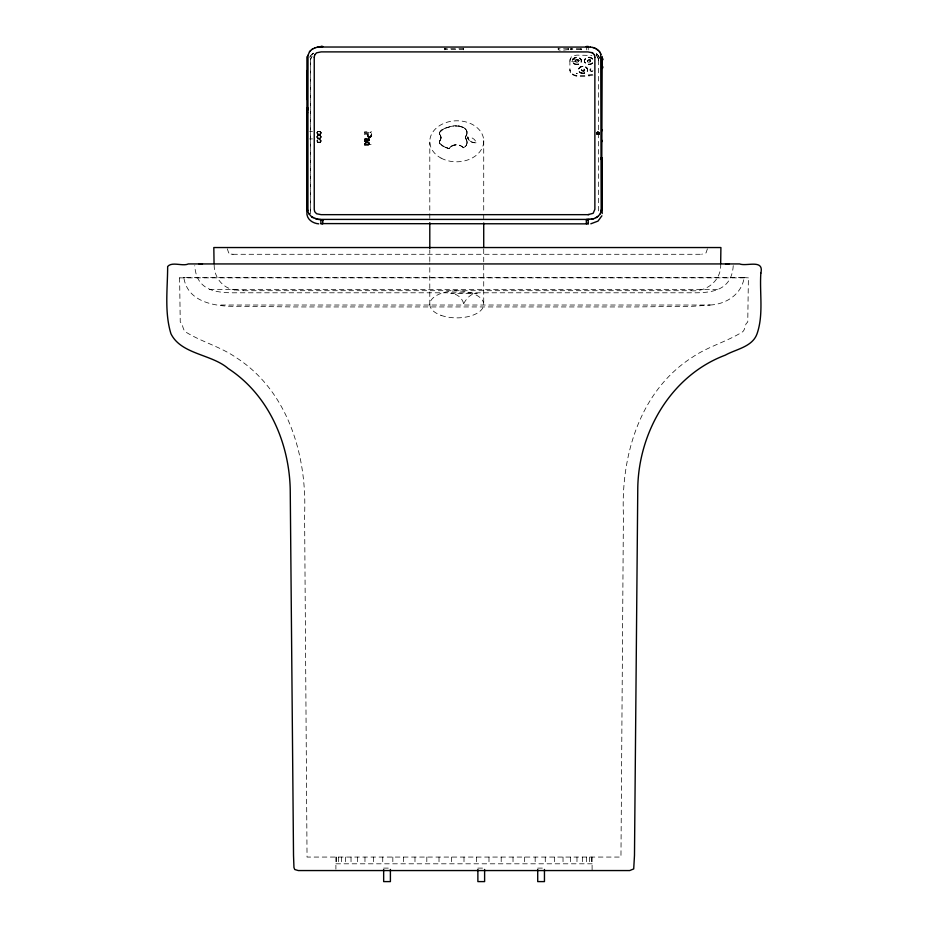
<?xml version="1.0" encoding="UTF-8"?>
<svg xmlns="http://www.w3.org/2000/svg" width="928" height="928" viewBox="0 0 928 928"><rect width="100%" height="100%" fill="white"/><g stroke="black" fill="none" stroke-linecap="round" stroke-linejoin="round"><path stroke-width="0.7" stroke-dasharray="4.64 3.48" d="M310.602 213.823L310.636 59.624M317.086 140.847C316.958 144.501 322.086 140.986 320.879 141.59M317.121 132.785L318.095 134.374L320.172 134.27L320.937 132.762L320.67 133.852M365.412 140.232C365.887 135.871 367.616 143.62 365.18 139.177M368.126 134.166C366.688 137.46 372.058 137.437 370.527 134.166C372.012 137.472 366.688 137.448 368.126 134.166L370.527 134.2M364.588 134.2L364.588 133.481L371.328 133.516C373.601 138.005 365.806 138.864 367.326 134.166M429.792 304.72L429.792 262.984M429.792 261.545L429.792 250.026M429.792 218.358L429.803 142.077M440.812 136.358L440.962 138.458M570.372 72.755L569.896 69.716C571.648 79.216 585.858 74.507 592.447 74.623M569.896 61.155L571.323 56.759A5.011 3.851 0 0 1 572.425 55.982L576.914 55.123L591.936 55.46M577.193 73.614L576.462 73.579M579.037 60.564C573.922 56.492 575.256 66.514 578.689 59.914M587.586 70.064L587.366 68.718M590.452 61.074C589.906 57.443 584.872 61.99 589.152 62.083C594.848 55.703 580.638 63.951 590.475 60.888M371.328 133.481L371.014 136.787A1.531 1.183 0 0 1 370.62 137.158L370.411 137.274M742.841 277.53L748.397 277.866L747.759 321.946L745.984 323.942C745.149 326.552 744.778 329.591 742.852 331.656C726.902 341.748 708.018 346.504 692.358 357.257C639.995 390.595 620.89 455.555 623.407 514.727L620.96 857.066L307.04 857.066L304.593 514.727C307.11 455.555 288.005 390.595 235.642 357.257C219.982 346.504 201.098 341.748 185.148 331.656C183.222 329.591 182.851 326.552 182.016 323.942L180.241 321.946L179.603 277.866L185.159 277.53M366.641 141.288L364.588 141.508L364.901 140.43A2.39 1.844 0 0 1 364.507 139.652C366.351 134.351 369.24 144.722 368.718 138.307A1.38 1.056 0 0 1 369.24 138.69L369.39 140.731L367.743 141.323M369.576 143.736L368.52 142.274L365.388 142.367A2.03 1.554 0 0 0 364.588 143.156L365.214 144.722L364.588 145.313L371.328 145.278L371.328 144.64L368.915 144.675L369.53 143.237M371.328 135.442L371.27 136.23M558.343 49.845L558.25 48.674M568.377 49.845L568.47 48.674M571.08 49.845L571.37 48.743M581.114 49.845L581.195 48.674M365.18 143.596C369.228 147.703 369.483 139.676 365.18 143.863M584.385 61.132L584.431 60.32M568.214 49.671C566.37 49.474 557.334 51.759 558.633 48.743M568.516 49.555L568.087 48.743M580.951 49.671L570.94 49.219M581.253 49.555L580.94 48.79M439.466 142.471L439.489 141.868M320.937 137.379C318.977 140.986 316.146 136.207 317.225 136.683M444.86 49.834L445.173 48.743M463.664 48.152L463.606 49.834M578.33 60.216L579.072 60.436L578.585 59.937M467.016 143.04L467.028 141.671M707.426 248.774L706.046 252.903L701.661 254.284M720.673 263.714C721.81 279.989 706.811 292.32 691.093 290.696M367.906 140.685C368.486 137.274 362.628 137.564 365.203 140.731M578.434 61.074C575.488 56.492 574.687 65.076 578.457 60.888M364.484 143.678L364.588 143.156M439.489 133.504L439.524 132.391M579.153 60.262L578.33 60.343M310.636 59.763L310.706 59.102A10.231 7.876 0 0 1 311.193 57.629L311.495 57.095M463.78 303.537C465.253 300.475 470.624 292.575 477.201 293.445L450.799 293.445C456.692 293.48 462.202 297.818 463.594 303.537M466.912 143.712L467.016 142.866M365.319 143.272L365.899 144.594M365.388 144.234L367.929 144.606L368.752 143.272M364.553 138.864L364.495 139.525M439.489 142.042L439.849 140.72M733.248 265.64C731.728 289.687 713.748 293.062 692.439 292.796L235.561 292.796C214.252 293.062 196.272 289.687 194.752 265.64M317.179 140.685L317.527 140.174L317.086 141.253M465.508 137.332L466.134 135.639M463.652 48.778L462.225 49.52L445.974 49.509L444.825 48.778M440.812 139.026L440.962 138.284A7.482 5.754 0 0 0 440.962 136.926M467.028 133.539L466.134 135.813M466.83 134.398L466.912 131.672M466.668 144.466L466.912 143.538M368.857 143.944L367.766 142.773L365.203 143.515M439.524 132.565L443.619 128.772L450.695 126.289M369.39 140.731L369.414 139.003L368.219 138.156M439.64 141.392L440.51 139.548M368.172 140.673L368.903 139.745L368.114 138.782M466.668 144.304L466.053 145.731M577.193 73.347L576.474 73.254M440.812 138.852L439.849 140.882M570.558 58.464L570.059 59.682M570.987 48.674L570.94 49.346M466.482 134.966L465.728 136.509M309.674 57.316L310.184 56.295M466.378 145L465.52 146.38M369.286 144.385L369.066 142.576M368.694 140.395L368.868 139.432M439.698 132.054L440.626 130.918M445.208 147.192L449.036 148.631C451.89 143.538 460.033 143.573 463.606 147.865L465.52 146.206M449.036 148.631L450.428 146.902M310.184 56.434L310.903 55.355M312.156 56.167L311.193 57.768A10.231 7.876 0 0 0 310.706 59.241M463.536 48.685L444.941 48.685M369.298 140.836L364.588 141.474M320.531 138.052L320.972 136.625M465.52 146.299L463.606 147.691L462.62 146.856M310.903 55.494L312.632 53.812M440.626 130.836L442.47 129.398M450.428 146.984L452.736 145.452M441.299 130.361L445.208 128.099M568.214 48.778L558.401 48.708M580.951 48.778L571.138 48.708M317.689 131.753L318.084 131.532A1.949 1.496 0 0 1 320.357 133.945L319.963 134.166A1.949 1.496 0 0 1 317.689 131.753L318.084 131.532M320.172 138.11L319.963 138.202A1.949 1.496 0 0 1 317.689 135.801L317.886 135.685M317.689 135.801L318.084 135.581A1.949 1.496 0 0 1 320.357 137.982L319.963 138.411M312.632 53.94L313.722 53.14A10.127 7.784 0 0 0 311.82 54.45M319.023 134.548L320.357 134.154M319.023 142.622L320.357 142.239M451.495 146.218L455.428 144.954L459.511 145.278M365.249 142.483L367.824 142.123L369.483 143.144M318.084 135.581L318.084 135.778A1.949 1.496 0 0 0 317.944 138.376A1.949 1.496 0 0 0 320.972 137.216L320.972 136.996M370.527 137.182L368.277 137.263M445.208 128.18L454.755 125.732M592.899 75.122C585.777 76.096 575.534 78.752 570.337 72.732M364.588 140.859L365.203 140.696M366.618 139.154L365.644 138.736L365.133 139.56M710.059 305.022C726.172 304.291 741.692 294.234 744.186 277.53L183.814 277.53C187.676 303.537 217.894 306.948 239.285 306.263L292.97 306.936L635.03 306.936L693.123 306.263L710.059 305.022L217.941 305.022M450.695 126.463L453.502 125.918M454.059 145.139L455.428 144.954M368.288 140.615L367.639 140.534M319.51 138.562L318.559 138.539M366.583 139.119L367.036 140.638L365.342 140.116M460.184 126.301L453.502 125.999L455.845 125.872M455.845 125.79L456.901 125.872M309.708 131.416L312.481 131.416M364.588 132.426L369.483 132.46L369.483 131.788L364.588 131.788L364.588 132.46M370.388 132.426L371.328 131.788L370.388 132.46M364.588 134.166L367.326 134.2M309.708 138.91L312.481 138.91M227.302 248.774L228.682 252.903L231.385 254.133M232.812 254.284L701.916 254.284M179.603 277.866L748.397 277.866M209.392 289.49L718.608 289.49M214.171 265.014C213.985 276.927 222.546 288.237 234.61 289.884M243.391 290.696L691.337 290.696M335.901 863.806L592.099 863.806M383.658 868.109L390.398 868.109M477.874 868.109L484.613 868.109M537.718 868.109L544.458 868.109M576.914 75.783L576.23 75.736M476.018 142.831C472.387 143.051 468.014 141.079 467.538 137.1A7.865 6.044 0 0 0 476.018 142.668L476.018 142.842A7.865 6.044 0 0 0 467.538 137.182L467.538 137.008M231.13 254.133L233.067 254.284M234.355 289.884L243.635 290.696M457.956 125.779L458.966 125.988M458.966 125.906L464.916 128.551L462.724 127.055M448.375 148.318L449.036 148.468M446.925 147.946L448.375 148.492L442.47 145.986L439.698 143.318M459.511 145.186L462.62 147.03M320.137 135.952L320.346 136.033M461.46 126.498L462.724 127.148M445.208 147.285L440.081 143.898M318.084 138.411L317.121 137.379M442.47 145.905L443.619 146.612M364.855 144.49L364.484 143.515M318.095 134.374L317.318 133.702M318.095 142.46L317.422 141.938M367.627 136.752L368.277 137.228M463.304 48.743L463.664 49.439M464.29 127.878L466.053 129.816M596.495 53.94L598.931 56.434M595.996 55.193L596.495 55.784M464.916 128.47L465.52 129.166M570.372 58.858L570.059 59.659M596.495 55.657L596.959 56.295M364.855 144.466L364.495 143.863M469.359 140.696L467.538 137.182M598.212 55.355L599.848 58.36L599.442 57.176M440.081 144.06L439.524 142.808M597.307 56.608L597.922 57.768A10.231 7.876 0 0 1 598.409 59.241M466.053 129.642L466.912 131.846L466.378 130.198M439.849 134.49L440.51 135.824M597.632 57.084L597.922 57.629A10.231 7.876 0 0 1 598.409 59.102L598.514 60.274L598.49 59.624M465.984 138.922L466.633 140.395L465.508 137.599M465.508 137.158L465.995 139.003M440.51 135.662L441.02 137.588M439.64 133.98L439.849 134.664L439.489 133.423L439.64 134.154M466.633 140.221L466.888 141.149M466.668 131.08L466.912 131.846M367.523 136.532L367.326 135.5M581.404 60.865L581.183 59.786M367.302 138.991L367.442 139.722M466.888 140.975L467.062 142.506M467.016 132.344L467.062 132.959M320.914 137.216L320.972 137.193A1.949 1.496 0 0 0 318.165 135.79M598.514 60.134L598.514 213.95M592.099 857.066L592.099 870.557M591.484 857.066L591.484 863.806M589.64 857.066L589.64 863.806M588.236 46.609L588.236 49.845M586.589 857.066L586.589 863.806M586.345 46.609L586.345 49.88M582.355 857.066L582.355 863.806M576.972 857.066L576.972 863.806M575.267 60.134L575.267 60.424A2.007 1.543 0 0 1 572.147 61.608A2.007 1.543 0 0 1 572.367 58.94A2.007 1.543 0 0 1 575.267 60.424M570.929 47.954L570.929 49.439M570.511 857.066L570.511 863.806M569.896 60.517L569.896 70.354M563.029 857.066L563.029 863.806M558.192 47.954L558.192 49.439M554.584 857.066L554.584 863.806M545.27 857.066L545.27 863.806M535.166 857.066L535.166 863.806M524.39 857.066L524.39 863.806M513.022 857.066L513.022 863.806M501.19 857.066L501.19 863.806M488.986 857.066L488.986 863.806M483.72 140.522L483.72 212.872M483.72 214.322L483.72 218.66M483.72 249.052L483.72 304.048M476.551 857.066L476.551 863.806M464 857.066L464 863.806M451.449 857.066L451.449 863.806M444.802 48.152L444.802 49.497M439.014 857.066L439.014 863.806M426.81 857.066L426.81 863.806M414.978 857.066L414.978 863.806M403.61 857.066L403.61 863.806M392.834 857.066L392.834 863.806M382.73 857.066L382.73 863.806M373.416 857.066L373.416 863.806M364.971 857.066L364.971 863.806M357.489 857.066L357.489 863.806M351.028 857.066L351.028 863.806M345.645 857.066L345.645 863.806M341.411 857.066L341.411 863.806M338.36 857.066L338.36 863.806M336.516 857.066L336.516 863.806M335.901 857.066L335.901 869.2M320.972 132.576L320.972 133.18A1.949 1.496 0 0 1 317.944 134.328A1.949 1.496 0 0 1 318.165 131.741A1.949 1.496 0 0 1 320.972 133.18M320.972 140.65L320.972 141.253A1.949 1.496 0 0 1 317.944 142.413A1.949 1.496 0 0 1 318.165 139.815A1.949 1.496 0 0 1 320.972 141.253M317.086 132.576L317.086 133.18M317.086 136.625L317.086 137.216M310.602 60.134L310.602 213.95M592.563 63.069A4.524 3.48 0 0 1 585.881 63.603A4.524 3.48 0 0 1 585.881 58.545A4.524 3.48 0 0 1 592.563 59.09M592.563 58.974A4.524 3.48 0 0 0 585.881 58.441A4.524 3.48 0 0 0 585.881 63.603A4.524 3.48 0 0 0 592.563 63.185M592.563 62.733A4.524 3.48 0 0 1 585.707 63.15A4.524 3.48 0 0 1 586.241 57.872A4.524 3.48 0 0 1 592.934 59.102M592.946 70.714A1.682 1.299 0 0 1 590.556 70.714A1.682 1.299 0 0 1 590.556 68.881A1.682 1.299 0 0 1 592.946 68.881M592.516 71.224A1.682 1.299 0 0 1 590.394 70.83A1.682 1.299 0 0 1 590.556 69.148A1.682 1.299 0 0 1 592.737 69.02M369.553 139.467A4.188 3.225 0 0 1 369.541 140.348M584.605 69.635C584.06 73.266 579.026 68.718 583.306 68.626C589.187 74.46 574.722 67.454 584.605 69.635M571.033 57.745L571.033 57.745M320.357 131.985L319.742 131.683L320.322 132.02M320.357 140.058L319.742 139.757L320.322 140.093M319.267 135.639L319.267 135.639M589.547 75.771L588.862 75.783L589.547 75.771M597.296 54.45L596.495 53.812A10.127 7.784 0 0 1 597.296 54.45M440.997 315.334A26.97 13.491 0 0 0 483.592 305.741A26.97 13.491 0 0 0 445.684 292.088A26.97 13.491 0 0 0 440.997 315.334M441.044 158.096A26.97 20.509 -1.1 0 0 483.604 143.086A26.97 20.509 -1.1 0 0 445.637 122.705A26.97 20.509 -1.1 0 0 441.044 158.096M580.209 72.662A4.524 3.48 0 0 0 587.528 70.493A4.524 3.48 0 0 0 581.438 66.7A4.524 3.48 0 0 0 580.209 72.662M580.209 72.326A4.524 3.48 0 0 0 587.528 70.168A4.524 3.48 0 0 0 581.438 66.364A4.524 3.48 0 0 0 580.209 72.326M581.891 70.76A1.566 1.206 0 0 0 584.547 70.331A1.566 1.206 0 0 0 582.738 68.776A1.566 1.206 0 0 0 581.891 70.76M574.038 63.73A4.524 3.48 0 0 0 581.357 61.561A4.524 3.48 0 0 0 575.267 57.768A4.524 3.48 0 0 0 574.038 63.73M574.038 63.394A4.524 3.48 0 0 0 581.357 61.225A4.524 3.48 0 0 0 575.267 57.432A4.524 3.48 0 0 0 574.038 63.394M575.72 61.828A1.566 1.206 0 0 0 578.376 61.399A1.566 1.206 0 0 0 576.555 59.844A1.566 1.206 0 0 0 575.72 61.828M587.737 61.828A1.566 1.206 0 0 0 590.394 61.399A1.566 1.206 0 0 0 588.584 59.844A1.566 1.206 0 0 0 587.737 61.828M574.038 63.835A4.524 3.48 0 0 0 581.357 61.677A4.524 3.48 0 0 0 575.267 57.884A4.524 3.48 0 0 0 574.038 63.835M580.209 72.5A4.524 3.48 0 0 0 587.528 70.342A4.524 3.48 0 0 0 581.438 66.549A4.524 3.48 0 0 0 580.209 72.5M579.919 72.628A4.628 3.561 0 0 0 587.598 70.876A4.628 3.561 0 0 0 581.786 66.63A4.628 3.561 0 0 0 579.919 72.628M317.944 141.996A1.949 1.496 0 0 0 320.972 140.847A1.949 1.496 0 0 0 318.165 139.409A1.949 1.496 0 0 0 317.944 141.996M317.944 137.959A1.949 1.496 0 0 0 320.972 136.81A1.949 1.496 0 0 0 318.165 135.372A1.949 1.496 0 0 0 317.944 137.959M317.944 133.922A1.949 1.496 0 0 0 320.972 132.762A1.949 1.496 0 0 0 318.165 131.324A1.949 1.496 0 0 0 317.944 133.922"/><path stroke-width="1.39" d="M306.924 213.916L306.936 110.954L307.632 112.775M322.77 223.764L322.77 220.481M429.792 248.588L429.792 222.674M586.345 46.481L588.236 46.423M601.182 210.053L600.729 53.836M602.191 213.568L601.785 162.922M602.191 56.446L601.785 161.46M307.934 109.168L308.015 55.286M601.158 210.621L601.182 209.995M306.924 109.26L307.586 107.381L307.412 111.174M314.244 57.211L314.685 54.868M720.673 263.714L720.905 247.544L213.823 247.544L214.055 263.714M601.158 210.552L600.903 212.083M599.221 133.609L598.479 132.356A1.264 0.974 0 0 0 597.412 132.402L596.948 132.739A1.264 0.974 0 0 0 596.948 133.771L597.551 134.212A1.264 0.974 0 0 0 598.63 134.166L599.279 133.249M308.015 55.344L309.488 51.782M600.903 212.013L599.813 214.414M601.878 215.806L598.026 221.084L590.823 223.799M602.539 68.115L602.597 66.503L602.539 68.034M602.643 58.742L602.643 60.053L602.539 58.557M314.685 54.891L316.587 52.815L321.134 51.887L587.981 51.922L592.528 52.815L594.442 54.891M599.813 214.345L598.096 216.317M309.488 51.852L309.94 51.226M309.94 51.295L310.926 50.216M596.948 132.739L597.864 132.344A1.264 0.974 0 0 1 598.63 132.46L599.082 132.785M596.948 133.771L597.412 134.108A1.264 0.974 0 0 0 598.479 134.154L599.082 133.829M597.388 216.885L598.096 216.259M311.46 49.834L312.086 49.312M593.723 218.741L597.388 216.816M312.086 49.381L312.736 48.906M595.927 217.744L596.669 217.314M312.736 48.975L314.812 47.92M601.808 162.771L601.506 157.679L601.982 159.43M314.812 47.989L317.098 47.27A13.549 10.428 0 0 1 318.722 47.026L590.243 47.073M597.04 132.634L597.156 132.6A1.264 0.974 0 0 0 597.04 133.934L597.04 133.876M586.345 219.484L593.723 218.683M597.864 132.344L597.272 132.472M592.946 218.904L591.368 219.24M602.063 140.522L602.191 141.508L602.191 140.511M314.244 57.188L314.244 209.357L314.685 211.677L316.587 213.742L321.134 214.658L587.981 214.658L593.154 213.312L594.871 209.334L594.871 57.188M307.551 108.97L307.203 112.543M602.063 129.676L602.191 130.674L602.191 129.665M587.981 214.635L589.083 214.6M725.51 263.958L729.048 263.935M589.094 219.414L319.487 219.414A13.456 10.359 0 0 1 317.353 219.17L311.68 216.839L309.036 213.916M322.77 46.423L320.868 46.446L322.77 46.702M586.345 46.702L588.236 46.702M320.879 219.82L322.77 219.82M586.345 219.82L588.236 219.82M586.345 223.486L588.236 223.509M322.77 223.625L320.879 223.706M588.236 223.625L586.345 223.683M320.531 219.495L319.487 219.484A13.456 10.359 0 0 1 317.353 219.24L315.369 218.672M320.844 47.038L318.722 47.096A13.549 10.428 0 0 0 317.098 47.328M198.952 263.935L202.49 263.958M601.506 157.551L602.191 157.969L602.191 210.366M601.506 159.001L602.191 159.43M318.745 223.845C313.583 223.474 307.934 220.249 307.017 214.786M590.243 47.003L592.841 47.514M592.841 47.444L595.289 48.395M593.711 47.711L594.488 47.989M591.809 52.502L592.528 52.838M595.289 48.326L598.363 50.425M313.281 217.86L311.68 216.769M596.02 48.697L597.806 49.961M598.804 50.796L599.314 51.458M599.314 51.388L599.755 52.026M598.885 132.553L598.989 132.692A1.264 0.974 0 0 1 598.989 133.876M599.755 51.956L600.903 54.439M309.036 213.985L308.688 213.266A12.308 9.466 0 0 1 308.015 211.143L307.934 210.32M594.442 54.868L594.871 57.211M601.182 157.621L601.182 159.071M602.191 58.116L602.191 68.475M588.236 223.892L588.236 219.692L586.345 219.692L586.345 223.868L320.879 223.59L320.879 219.692L322.77 219.692L322.77 220.62M544.458 869.466L544.458 881.6L537.718 881.6L537.718 869.466M484.613 869.466L484.613 881.6L477.874 881.6L477.874 869.466M483.72 223.01L483.72 247.602M390.398 869.466L390.398 881.6L383.658 881.6L383.658 869.466M307.934 109.11L307.934 210.389M307.284 70.435L307.284 71.955M307.284 72.164L307.284 73.683M307.284 73.892L307.284 75.423M307.284 75.62L307.284 77.152M307.284 77.349L307.284 78.88M307.284 79.077L307.284 80.608M307.284 80.794L307.284 82.325M307.284 82.534L307.284 84.065M307.284 84.262L307.284 85.782M307.284 85.991L307.284 87.522M307.284 87.719L307.284 89.262M307.284 89.459L307.284 90.99M307.284 91.188L307.284 92.719M307.284 92.904L307.284 94.436M307.284 94.633L307.284 96.164M307.284 96.361L307.284 97.892M307.284 98.09L307.284 99.621M307.284 170.265L307.284 171.796M307.284 172.005L307.284 173.536M307.284 173.733L307.284 175.264M307.284 175.462L307.284 176.993M307.284 177.19L307.284 178.721M307.284 178.907L307.284 180.438M307.284 180.635L307.284 182.166M307.284 182.364L307.284 183.895M307.284 184.104L307.284 185.635M307.284 185.832L307.284 187.363M307.284 187.56L307.284 189.092M307.284 189.289L307.284 190.82M307.284 191.017L307.284 192.548M307.284 192.746L307.284 194.277M307.284 194.462L307.284 195.994M307.284 196.202L307.284 197.734M307.284 197.919L307.284 199.45M306.924 56.736L306.924 210.714M760.844 273.122C759.475 293.167 763.756 314.372 757.051 333.767C752.422 346.991 735.939 349.137 725.29 355.157C670.538 375.678 637.733 433.353 637.756 490.39L634.485 855.407L633.708 868.921L629.718 870.557L298.282 870.557L294.744 869.513L293.956 867.506L293.515 855.407L290.244 490.39C289.466 443.224 268.679 394.841 228.253 368.567C211.723 354.078 181.157 354.473 170.949 333.767C164.326 312.191 167.608 288.747 167.655 266.522C172.016 261.29 182.735 266.672 188.361 263.935L739.639 263.935C746.553 266.73 764.359 258.773 760.844 273.122"/></g></svg>
